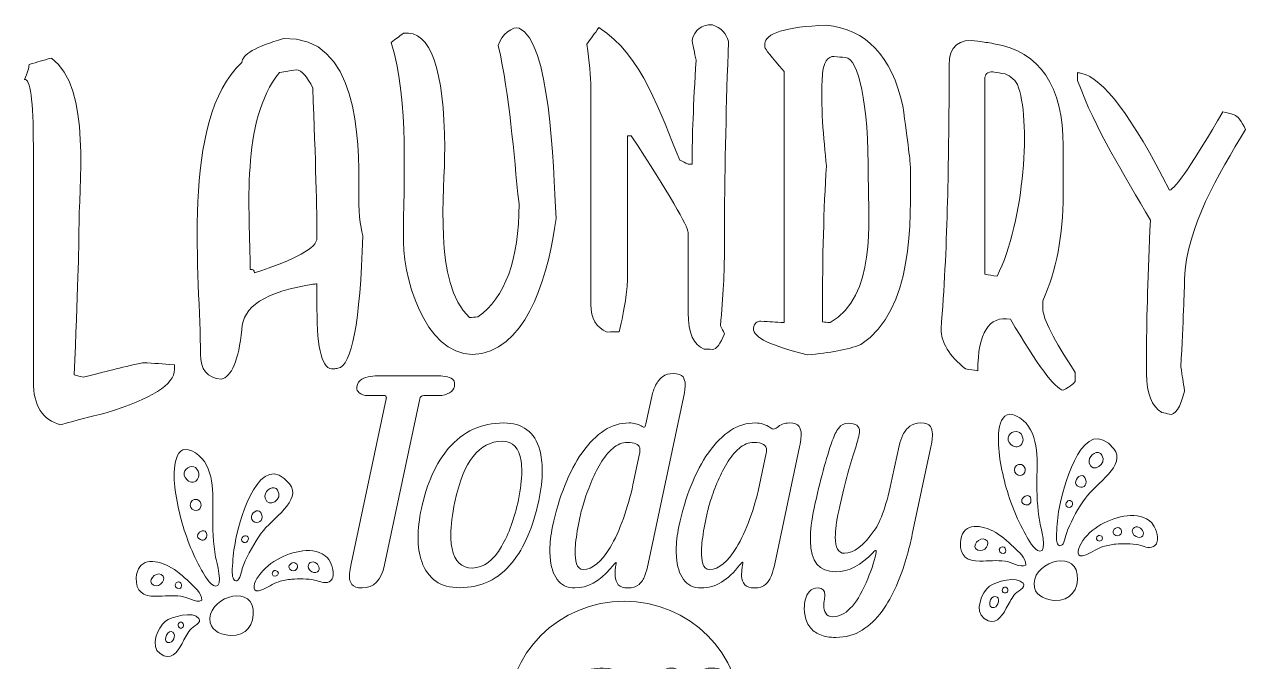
# Model space of a CAD drawing. Header units: inches. Extents: x 0.6 to 5.4, y -5.87 to -0.12.
# Drawn here: x 0.605 to 5.395, y -2.623 to -0.124 of the extents above; entities that cross this region are included whole.
import ezdxf

# ---------------------------------------------------------------- set-up
doc = ezdxf.new("R2010")
doc.units = ezdxf.units.IN
doc.header["$MEASUREMENT"] = 0
doc.layers.add('Layer 1', color=7, linetype='Continuous')

# ---------------------------------------------------------------- blocks, each defined once
blk = doc.blocks.new('block 8')
at = {"layer": 'Layer 1', "lineweight": 0}
for points, knots in [([(1.2953, -1.417), (1.2967, -1.1219), (1.2129, -0.4995), (1.4582, -0.2729), (1.4582, -0.2433), (1.5121, -0.2104), (1.6215, -0.1793), (1.9117, -0.1664), (1.9195, -0.5739), (1.9164, -0.7742), (1.9152, -0.8536), (1.9215, -0.9145), (1.9328, -0.953), (1.9215, -1.2926), (1.8887, -1.4652), (1.8344, -1.4727), (1.8278, -1.4736), (1.8245, -1.474), (1.818, -1.4749), (1.7739, -1.4811), (1.7524, -1.4026), (1.7524, -1.2391), (1.7524, -1.1998), (1.7524, -1.1802), (1.7524, -1.141), (1.7459, -1.142), (1.7426, -1.1424), (1.736, -1.1434), (1.5508, -1.171), (1.4582, -1.2334), (1.4582, -1.3202), (1.4449, -1.4422), (1.4174, -1.5075), (1.3767, -1.5154), (1.3227, -1.5104), (1.295, -1.478), (1.2953, -1.417)], [0, 0, 0, 0, 1, 1, 1, 2, 2, 2, 3, 3, 3, 4, 4, 4, 5, 5, 5, 6, 6, 6, 7, 7, 7, 8, 8, 8, 9, 9, 9, 10, 10, 10, 11, 11, 11, 12, 12, 12, 12]), ([(1.4908, -1.0855), (1.502, -1.0835), (1.5071, -1.0877), (1.5071, -1.0989), (1.6704, -1.0446), (1.7524, -1.001), (1.7524, -0.9612), (1.7524, -0.8549), (1.7473, -0.6595), (1.736, -0.374), (1.7146, -0.3272), (1.6931, -0.3039), (1.6706, -0.3023), (1.6444, -0.3064), (1.6313, -0.3085), (1.6051, -0.3128), (1.4516, -0.5032), (1.4894, -0.8523), (1.4908, -1.0855)], [0, 0, 0, 0, 1, 1, 1, 2, 2, 2, 3, 3, 3, 4, 4, 4, 5, 5, 5, 6, 6, 6, 6])]:
    blk.add_open_spline(points, degree=3, knots=knots, dxfattribs=at)
blk = doc.blocks.new('block 9')
at = {"layer": 'Layer 1', "lineweight": 0}
for points, knots in [([(3.4643, -1.3158), (3.4674, -1.2966), (3.4777, -1.2869), (3.4942, -1.2879), (3.5305, -1.29), (3.5486, -1.2911), (3.5849, -1.2936), (3.5849, -0.9652), (3.5849, -0.6369), (3.5849, -0.3086), (3.5344, -0.251), (3.5096, -0.219), (3.5096, -0.2139), (3.5096, -0.2082), (3.5096, -0.2053), (3.5096, -0.1996), (3.5096, -0.1597), (3.5901, -0.1327), (3.7507, -0.1274), (3.9061, -0.141), (4.0066, -0.2486), (4.0508, -0.4431), (4.0703, -0.5875), (4.0804, -0.6677), (4.0805, -0.6849), (4.0823, -0.9031), (4.0932, -1.2417), (3.8854, -1.3797), (3.835, -1.4), (3.7651, -1.4126), (3.6755, -1.4198), (3.5345, -1.3852), (3.4643, -1.3526), (3.4643, -1.3158)], [0, 0, 0, 0, 1, 1, 1, 2, 2, 2, 3, 3, 3, 4, 4, 4, 5, 5, 5, 6, 6, 6, 7, 7, 7, 8, 8, 8, 9, 9, 9, 10, 10, 10, 11, 11, 11, 11]), ([(3.7507, -0.6802), (3.7404, -0.8479), (3.7352, -1.0364), (3.7352, -1.2459), (3.7352, -1.2639), (3.7352, -1.2729), (3.7352, -1.2909), (3.7472, -1.2919), (3.7531, -1.2924), (3.7651, -1.2935), (3.9472, -1.1891), (3.9146, -0.9039), (3.9152, -0.7258), (3.9163, -0.4265), (3.8762, -0.2587), (3.8258, -0.2539), (3.8077, -0.2521), (3.7986, -0.2513), (3.7805, -0.2496), (3.7568, -0.2475), (3.7386, -0.2739), (3.7352, -0.3202), (3.7265, -0.4412), (3.7404, -0.571), (3.7507, -0.6802)], [0, 0, 0, 0, 1, 1, 1, 2, 2, 2, 3, 3, 3, 4, 4, 4, 5, 5, 5, 6, 6, 6, 7, 7, 7, 8, 8, 8, 8])]:
    blk.add_open_spline(points, degree=3, knots=knots, dxfattribs=at)
blk = doc.blocks.new('block 10')
at = {"layer": 'Layer 1', "lineweight": 0}
for points, knots in [([(4.2005, -1.3181), (4.226, -1.0057), (4.23, -0.6928), (4.2322, -0.3796), (4.2322, -0.3412), (4.2322, -0.322), (4.2322, -0.2835), (4.2322, -0.2089), (4.2701, -0.1774), (4.3448, -0.1893), (4.3701, -0.1933), (4.3828, -0.1953), (4.4081, -0.1995), (4.5889, -0.2296), (4.6793, -0.3666), (4.6793, -0.6006), (4.6793, -0.6774), (4.6793, -0.7159), (4.6793, -0.7927), (4.6793, -0.9511), (4.6529, -1.0897), (4.5999, -1.2084), (4.5999, -1.2211), (4.5999, -1.2274), (4.5999, -1.2401), (4.5999, -1.2779), (4.6427, -1.3603), (4.7271, -1.489), (4.7271, -1.5017), (4.7271, -1.508), (4.7271, -1.5207), (4.7271, -1.5288), (4.7108, -1.5418), (4.6793, -1.559), (4.6467, -1.5525), (4.5776, -1.459), (4.4725, -1.2803), (4.3878, -1.2655), (4.3448, -1.3336), (4.3448, -1.4828), (4.3256, -1.4798), (4.3159, -1.4783), (4.2967, -1.4753), (4.2322, -1.4236), (4.2005, -1.3713), (4.2005, -1.3181)], [0, 0, 0, 0, 1, 1, 1, 2, 2, 2, 3, 3, 3, 4, 4, 4, 5, 5, 5, 6, 6, 6, 7, 7, 7, 8, 8, 8, 9, 9, 9, 10, 10, 10, 11, 11, 11, 12, 12, 12, 13, 13, 13, 14, 14, 14, 15, 15, 15, 15]), ([(4.3724, -1.1041), (4.3916, -1.1072), (4.4012, -1.1088), (4.4204, -1.112), (4.529, -0.8921), (4.5541, -0.4911), (4.5, -0.3594), (4.4914, -0.3384), (4.4572, -0.3192), (4.452, -0.3183), (4.4329, -0.315), (4.4233, -0.3134), (4.4041, -0.3102), (4.3826, -0.3097), (4.3724, -0.3193), (4.3724, -0.3377), (4.3724, -0.5932), (4.3724, -0.8486), (4.3724, -1.1041)], [0, 0, 0, 0, 1, 1, 1, 2, 2, 2, 3, 3, 3, 4, 4, 4, 5, 5, 5, 6, 6, 6, 6])]:
    blk.add_open_spline(points, degree=3, knots=knots, dxfattribs=at)
blk = doc.blocks.new('block 11')
at = {"layer": 'Layer 1', "lineweight": 0}
for points, knots in [([(2.9576, -2.386), (3.2126, -2.386), (3.4194, -2.5927), (3.4194, -2.8478), (3.4194, -2.8478), (3.4194, -2.8478), (3.4194, -2.8478), (3.4194, -3.1028), (3.2126, -3.3095), (2.9576, -3.3095), (2.9576, -3.3095), (2.9576, -3.3095), (2.9576, -3.3095), (2.7025, -3.3095), (2.4958, -3.1028), (2.4958, -2.8478), (2.4958, -2.8478), (2.4958, -2.8478), (2.4958, -2.8478), (2.4958, -2.5927), (2.7025, -2.386), (2.9576, -2.386), (2.9576, -2.386), (2.9576, -2.386), (2.9576, -2.386)], [0, 0, 0, 0, 1, 1, 1, 2, 2, 2, 3, 3, 3, 4, 4, 4, 5, 5, 5, 6, 6, 6, 7, 7, 7, 8, 8, 8, 8]), ([(2.8757, -2.6486), (2.8097, -2.6486), (2.7549, -2.6739), (2.7112, -2.7245), (2.6733, -2.7685), (2.6462, -2.8287), (2.63, -2.9051), (2.6231, -2.9367), (2.6197, -2.9656), (2.6197, -2.9917), (2.6197, -3.0186), (2.6234, -3.0425), (2.6308, -3.0634), (2.6489, -3.1156), (2.6867, -3.1417), (2.7442, -3.1417), (2.8085, -3.1417), (2.861, -3.1166), (2.9017, -3.0663), (2.9379, -3.0215), (2.9643, -2.9601), (2.9808, -2.882), (2.988, -2.8485), (2.9916, -2.8181), (2.9916, -2.7909), (2.9916, -2.7684), (2.9891, -2.7481), (2.9841, -2.7303), (2.969, -2.6759), (2.9329, -2.6486), (2.8757, -2.6486)], [0, 0, 0, 0, 1, 1, 1, 2, 2, 2, 3, 3, 3, 4, 4, 4, 5, 5, 5, 6, 6, 6, 7, 7, 7, 8, 8, 8, 9, 9, 9, 10, 10, 10, 10]), ([(3.0031, -3.1096), (3.0031, -3.1316), (3.0148, -3.1426), (3.0381, -3.1426), (3.0714, -3.1426), (3.093, -3.1196), (3.1029, -3.0737), (3.1029, -3.0737), (3.126, -2.9636), (3.126, -2.9636), (3.1425, -2.8864), (3.1655, -2.8238), (3.1952, -2.7758), (3.2249, -2.7279), (3.252, -2.7039), (3.2765, -2.7039), (3.2839, -2.7039), (3.2898, -2.7064), (3.2942, -2.7113), (3.2997, -2.7176), (3.3057, -2.7208), (3.3123, -2.7208), (3.3211, -2.7208), (3.3294, -2.7169), (3.3373, -2.709), (3.3451, -2.7012), (3.35, -2.6923), (3.3519, -2.6825), (3.3524, -2.6803), (3.3527, -2.6782), (3.3527, -2.6763), (3.3527, -2.6683), (3.3487, -2.662), (3.3408, -2.6573), (3.3309, -2.6515), (3.3181, -2.6486), (3.3024, -2.6486), (3.2617, -2.6486), (3.2234, -2.6716), (3.1874, -2.7175), (3.1833, -2.723), (3.1804, -2.7257), (3.1787, -2.7257), (3.1782, -2.7257), (3.1779, -2.7251), (3.1779, -2.7237), (3.1779, -2.722), (3.1782, -2.7198), (3.1787, -2.7171), (3.1809, -2.7069), (3.182, -2.6978), (3.182, -2.6899), (3.182, -2.6624), (3.1691, -2.6486), (3.1433, -2.6486), (3.129, -2.6486), (3.1179, -2.6521), (3.1099, -2.6591), (3.1019, -2.6662), (3.0959, -2.6752), (3.092, -2.6862), (3.088, -2.6972), (3.0847, -2.7086), (3.0823, -2.7204), (3.0823, -2.7204), (3.0076, -3.0704), (3.0076, -3.0704), (3.0052, -3.0825), (3.0037, -3.0941), (3.0031, -3.1051), (3.0031, -3.1051), (3.0031, -3.1096), (3.0031, -3.1096)], [0, 0, 0, 0, 1, 1, 1, 2, 2, 2, 3, 3, 3, 4, 4, 4, 5, 5, 5, 6, 6, 6, 7, 7, 7, 8, 8, 8, 9, 9, 9, 10, 10, 10, 11, 11, 11, 12, 12, 12, 13, 13, 13, 14, 14, 14, 15, 15, 15, 16, 16, 16, 17, 17, 17, 18, 18, 18, 19, 19, 19, 20, 20, 20, 21, 21, 21, 22, 22, 22, 23, 23, 23, 24, 24, 24, 24])]:
    blk.add_open_spline(points, degree=3, knots=knots, dxfattribs=at)
blk = doc.blocks.new('block 12')
at = {"layer": 'Layer 1', "lineweight": 0}
for points, knots in [([(2.6266, -1.7942), (2.6331, -1.8176), (2.6363, -1.8441), (2.6363, -1.8736), (2.6363, -1.9093), (2.6316, -1.9491), (2.6223, -1.993), (2.6007, -2.0953), (2.5661, -2.1758), (2.5185, -2.2346), (2.4652, -2.3005), (2.3964, -2.3335), (2.3121, -2.3335), (2.2368, -2.3335), (2.1873, -2.2992), (2.1635, -2.2308), (2.1538, -2.2034), (2.1489, -2.1721), (2.1489, -2.1368), (2.1489, -2.1025), (2.1534, -2.0647), (2.1624, -2.0233), (2.1837, -1.9231), (2.2192, -1.8442), (2.2689, -1.7866), (2.3261, -1.7203), (2.398, -1.6872), (2.4845, -1.6872), (2.5594, -1.6872), (2.6068, -1.7228), (2.6266, -1.7942)], [0, 0, 0, 0, 1, 1, 1, 2, 2, 2, 3, 3, 3, 4, 4, 4, 5, 5, 5, 6, 6, 6, 7, 7, 7, 8, 8, 8, 9, 9, 9, 10, 10, 10, 10]), ([(2.5558, -1.8785), (2.5558, -1.8637), (2.5549, -1.8498), (2.5531, -1.8369), (2.5455, -1.785), (2.5209, -1.759), (2.4791, -1.759), (2.389, -1.759), (2.327, -1.8383), (2.2932, -1.9968), (2.2827, -2.0465), (2.2775, -2.0894), (2.2775, -2.1254), (2.2775, -2.1456), (2.2791, -2.1638), (2.2824, -2.18), (2.2928, -2.2308), (2.3197, -2.2562), (2.3629, -2.2562), (2.4058, -2.2562), (2.4438, -2.2279), (2.4769, -2.1713), (2.5054, -2.1227), (2.5273, -2.0616), (2.5428, -1.9882), (2.5515, -1.9467), (2.5558, -1.9102), (2.5558, -1.8785)], [0, 0, 0, 0, 1, 1, 1, 2, 2, 2, 3, 3, 3, 4, 4, 4, 5, 5, 5, 6, 6, 6, 7, 7, 7, 8, 8, 8, 9, 9, 9, 9])]:
    blk.add_open_spline(points, degree=3, knots=knots, dxfattribs=at)
blk = doc.blocks.new('block 13')
at = {"layer": 'Layer 1', "lineweight": 0}
for points, knots in [([(2.6768, -2.0935), (2.7021, -1.9746), (2.7406, -1.8781), (2.7925, -1.8039), (2.8472, -1.7261), (2.9087, -1.6872), (2.9768, -1.6872), (2.9948, -1.6872), (3.0108, -1.6911), (3.0248, -1.6991), (3.0295, -1.7019), (3.0333, -1.7034), (3.0362, -1.7034), (3.0387, -1.7034), (3.0409, -1.6992), (3.0427, -1.691), (3.0427, -1.691), (3.0659, -1.5829), (3.0659, -1.5829), (3.0692, -1.5677), (3.0742, -1.5533), (3.081, -1.5394), (3.0879, -1.5255), (3.0969, -1.5143), (3.1081, -1.5059), (3.1192, -1.4974), (3.1333, -1.4932), (3.1502, -1.4932), (3.1693, -1.4932), (3.1821, -1.4977), (3.1886, -1.5067), (3.194, -1.5146), (3.1967, -1.5245), (3.1967, -1.5364), (3.1967, -1.5382), (3.1964, -1.5433), (3.1959, -1.5515), (3.1953, -1.5598), (3.1934, -1.5717), (3.1902, -1.5872), (3.1902, -1.5872), (3.0513, -2.24), (3.0513, -2.24), (3.0481, -2.2558), (3.0439, -2.271), (3.0389, -2.2854), (3.0338, -2.2998), (3.0261, -2.3116), (3.0157, -2.3208), (3.0052, -2.3299), (2.9904, -2.3345), (2.9713, -2.3345), (2.9544, -2.3345), (2.9422, -2.3302), (2.9346, -2.3216), (2.927, -2.3129), (2.9227, -2.3018), (2.9216, -2.2881), (2.9216, -2.2881), (2.9216, -2.2805), (2.9216, -2.2805), (2.9216, -2.269), (2.9229, -2.2569), (2.9254, -2.2443), (2.9258, -2.2421), (2.926, -2.2403), (2.926, -2.2389), (2.926, -2.2364), (2.9254, -2.2351), (2.9243, -2.2351), (2.9229, -2.2351), (2.9157, -2.243), (2.9027, -2.2589), (2.8595, -2.3093), (2.8134, -2.3345), (2.7644, -2.3345), (2.7338, -2.3345), (2.7105, -2.3235), (2.6947, -2.3013), (2.6788, -2.2791), (2.6696, -2.2497), (2.6671, -2.213), (2.6664, -2.2043), (2.666, -2.1955), (2.666, -2.1865), (2.666, -2.1577), (2.6696, -2.1267), (2.6768, -2.0935)], [0, 0, 0, 0, 1, 1, 1, 2, 2, 2, 3, 3, 3, 4, 4, 4, 5, 5, 5, 6, 6, 6, 7, 7, 7, 8, 8, 8, 9, 9, 9, 10, 10, 10, 11, 11, 11, 12, 12, 12, 13, 13, 13, 14, 14, 14, 15, 15, 15, 16, 16, 16, 17, 17, 17, 18, 18, 18, 19, 19, 19, 20, 20, 20, 21, 21, 21, 22, 22, 22, 23, 23, 23, 24, 24, 24, 25, 25, 25, 26, 26, 26, 27, 27, 27, 28, 28, 28, 29, 29, 29, 29]), ([(2.7655, -2.193), (2.7655, -2.2088), (2.7673, -2.2242), (2.7709, -2.2392), (2.7745, -2.2541), (2.7835, -2.2616), (2.7979, -2.2616), (2.8325, -2.2616), (2.8672, -2.2329), (2.9022, -2.1757), (2.9213, -2.1447), (2.9387, -2.1066), (2.9546, -2.0614), (2.9704, -2.0162), (2.9829, -1.9725), (2.9919, -1.9303), (2.9919, -1.9303), (3.0178, -1.8082), (3.0178, -1.8082), (3.0189, -1.8035), (3.0194, -1.799), (3.0194, -1.7947), (3.0194, -1.7911), (3.0191, -1.7877), (3.0184, -1.7844), (3.0144, -1.7704), (2.9984, -1.7634), (2.9703, -1.7634), (2.9497, -1.7634), (2.9306, -1.7712), (2.9127, -1.7869), (2.8949, -1.8025), (2.8788, -1.8225), (2.8644, -1.8466), (2.8499, -1.8707), (2.8372, -1.8964), (2.8263, -1.9236), (2.8153, -1.9508), (2.8061, -1.9765), (2.7987, -2.0009), (2.7913, -2.0252), (2.7862, -2.0445), (2.7833, -2.059), (2.7757, -2.0946), (2.7703, -2.1279), (2.7671, -2.1589), (2.766, -2.1712), (2.7655, -2.1825), (2.7655, -2.193)], [0, 0, 0, 0, 1, 1, 1, 2, 2, 2, 3, 3, 3, 4, 4, 4, 5, 5, 5, 6, 6, 6, 7, 7, 7, 8, 8, 8, 9, 9, 9, 10, 10, 10, 11, 11, 11, 12, 12, 12, 13, 13, 13, 14, 14, 14, 15, 15, 15, 16, 16, 16, 16])]:
    blk.add_open_spline(points, degree=3, knots=knots, dxfattribs=at)
blk = doc.blocks.new('block 14')
at = {"layer": 'Layer 1', "lineweight": 0}
for points, knots in [([(3.6436, -1.7007), (3.649, -1.7086), (3.6517, -1.7185), (3.6517, -1.7304), (3.6517, -1.7322), (3.6515, -1.7372), (3.6511, -1.7455), (3.6508, -1.7538), (3.649, -1.7657), (3.6457, -1.7812), (3.6457, -1.7812), (3.5479, -2.24), (3.5479, -2.24), (3.5447, -2.2558), (3.5404, -2.271), (3.5352, -2.2854), (3.53, -2.2998), (3.5223, -2.3116), (3.512, -2.3208), (3.5017, -2.3299), (3.487, -2.3345), (3.4679, -2.3345), (3.451, -2.3345), (3.4388, -2.3302), (3.4312, -2.3216), (3.4236, -2.3129), (3.4193, -2.3018), (3.4182, -2.2881), (3.4182, -2.2881), (3.4182, -2.2805), (3.4182, -2.2805), (3.4182, -2.269), (3.4195, -2.2569), (3.422, -2.2443), (3.4227, -2.2411), (3.4231, -2.2385), (3.4231, -2.2367), (3.4231, -2.2346), (3.4226, -2.2335), (3.4215, -2.2335), (3.4197, -2.2335), (3.4163, -2.2369), (3.4112, -2.2438), (3.3655, -2.3043), (3.315, -2.3345), (3.2599, -2.3345), (3.2293, -2.3345), (3.206, -2.3235), (3.1902, -2.3013), (3.1743, -2.2791), (3.1652, -2.2497), (3.1626, -2.213), (3.1619, -2.2043), (3.1616, -2.1955), (3.1616, -2.1865), (3.1616, -2.1577), (3.1652, -2.1267), (3.1724, -2.0935), (3.1976, -1.9746), (3.2361, -1.8781), (3.288, -1.8039), (3.3428, -1.7261), (3.4042, -1.6872), (3.4723, -1.6872), (3.4928, -1.6872), (3.5124, -1.6935), (3.5312, -1.7061), (3.5359, -1.7093), (3.5402, -1.711), (3.5441, -1.711), (3.5488, -1.711), (3.5533, -1.709), (3.5577, -1.705), (3.5695, -1.6931), (3.5856, -1.6872), (3.6057, -1.6872), (3.6248, -1.6872), (3.6374, -1.6917), (3.6436, -1.7007)], [0, 0, 0, 0, 1, 1, 1, 2, 2, 2, 3, 3, 3, 4, 4, 4, 5, 5, 5, 6, 6, 6, 7, 7, 7, 8, 8, 8, 9, 9, 9, 10, 10, 10, 11, 11, 11, 12, 12, 12, 13, 13, 13, 14, 14, 14, 15, 15, 15, 16, 16, 16, 17, 17, 17, 18, 18, 18, 19, 19, 19, 20, 20, 20, 21, 21, 21, 22, 22, 22, 23, 23, 23, 24, 24, 24, 25, 25, 25, 26, 26, 26, 26]), ([(3.516, -1.7947), (3.516, -1.7738), (3.4993, -1.7634), (3.4658, -1.7634), (3.4453, -1.7634), (3.4261, -1.7712), (3.4082, -1.7869), (3.3904, -1.8025), (3.3743, -1.8225), (3.3599, -1.8466), (3.3455, -1.8707), (3.3327, -1.8964), (3.3215, -1.9236), (3.3103, -1.9508), (3.3012, -1.9765), (3.294, -2.0009), (3.2867, -2.0252), (3.2817, -2.0445), (3.2788, -2.059), (3.2713, -2.0946), (3.2659, -2.1279), (3.2626, -2.1589), (3.2615, -2.1712), (3.261, -2.1825), (3.261, -2.193), (3.261, -2.2088), (3.2628, -2.2242), (3.2664, -2.2392), (3.27, -2.2541), (3.279, -2.2616), (3.2934, -2.2616), (3.328, -2.2616), (3.3628, -2.2329), (3.3977, -2.1757), (3.4172, -2.1436), (3.4348, -2.1056), (3.4507, -2.0616), (3.4665, -2.0177), (3.4773, -1.9822), (3.4831, -1.9552), (3.4831, -1.9552), (3.515, -1.8055), (3.515, -1.8055), (3.5157, -1.8016), (3.516, -1.798), (3.516, -1.7947)], [0, 0, 0, 0, 1, 1, 1, 2, 2, 2, 3, 3, 3, 4, 4, 4, 5, 5, 5, 6, 6, 6, 7, 7, 7, 8, 8, 8, 9, 9, 9, 10, 10, 10, 11, 11, 11, 12, 12, 12, 13, 13, 13, 14, 14, 14, 15, 15, 15, 15])]:
    blk.add_open_spline(points, degree=3, knots=knots, dxfattribs=at)
blk = doc.blocks.new('block 16')
at = {"layer": 'Layer 1', "lineweight": 0}
for points, knots in [([(1.6974, -2.1889), (1.7313, -2.1848), (1.7699, -2.1903), (1.7939, -2.2168), (1.8071, -2.2312), (1.8225, -2.2695), (1.8145, -2.2934), (1.8121, -2.3005), (1.8077, -2.3064), (1.8005, -2.3099), (1.7812, -2.3195), (1.7612, -2.3071), (1.743, -2.3035), (1.7156, -2.2981), (1.6813, -2.2981), (1.6535, -2.3003), (1.6371, -2.3016), (1.6183, -2.3054), (1.6026, -2.3102), (1.5782, -2.3178), (1.5595, -2.3329), (1.5364, -2.3422), (1.4954, -2.3588), (1.5022, -2.3219), (1.5166, -2.2978), (1.553, -2.2368), (1.6284, -2.1974), (1.6974, -2.1889)], [0, 0, 0, 0, 1, 1, 1, 2, 2, 2, 3, 3, 3, 4, 4, 4, 5, 5, 5, 6, 6, 6, 7, 7, 7, 8, 8, 8, 9, 9, 9, 9]), ([(1.6459, -2.2607), (1.6649, -2.2824), (1.6907, -2.2472), (1.6663, -2.2361), (1.666, -2.236), (1.6657, -2.2358), (1.6654, -2.2357), (1.6522, -2.2308), (1.6355, -2.2489), (1.6459, -2.2607)], [0, 0, 0, 0, 1, 1, 1, 2, 2, 2, 3, 3, 3, 3]), ([(1.7232, -2.2631), (1.724, -2.2641), (1.7249, -2.2651), (1.7259, -2.266), (1.7336, -2.273), (1.7462, -2.2772), (1.7545, -2.2715), (1.7694, -2.2615), (1.7578, -2.2404), (1.745, -2.2346), (1.7257, -2.2259), (1.7091, -2.2458), (1.7232, -2.2631)], [0, 0, 0, 0, 1, 1, 1, 2, 2, 2, 3, 3, 3, 4, 4, 4, 4]), ([(1.5897, -2.2888), (1.6047, -2.2873), (1.6051, -2.2664), (1.5895, -2.2658), (1.5879, -2.2657), (1.5864, -2.266), (1.5851, -2.2664), (1.5737, -2.2702), (1.5744, -2.2904), (1.5897, -2.2888)], [0, 0, 0, 0, 1, 1, 1, 2, 2, 2, 3, 3, 3, 3])]:
    blk.add_open_spline(points, degree=3, knots=knots, dxfattribs=at)
blk = doc.blocks.new('block 17')
at = {"layer": 'Layer 1', "lineweight": 0}
for points, knots in [([(1.645, -1.9261), (1.6974, -1.99), (1.5744, -2.0628), (1.5339, -2.1199), (1.5062, -2.159), (1.4827, -2.201), (1.4639, -2.2451), (1.4584, -2.2581), (1.4529, -2.2944), (1.4425, -2.3033), (1.4296, -2.3145), (1.4226, -2.2977), (1.4208, -2.2848), (1.4187, -2.2696), (1.4215, -2.2508), (1.4222, -2.2351), (1.4236, -2.2017), (1.4291, -2.1682), (1.4359, -2.1354), (1.4518, -2.0581), (1.5304, -1.7864), (1.645, -1.9261)], [0, 0, 0, 0, 1, 1, 1, 2, 2, 2, 3, 3, 3, 4, 4, 4, 5, 5, 5, 6, 6, 6, 7, 7, 7, 7]), ([(1.5983, -1.9511), (1.5966, -1.9485), (1.5947, -1.9464), (1.5926, -1.9448), (1.5732, -1.9301), (1.5425, -1.9595), (1.5488, -1.9824), (1.5606, -2.0251), (1.6223, -1.9872), (1.5983, -1.9511)], [0, 0, 0, 0, 1, 1, 1, 2, 2, 2, 3, 3, 3, 3]), ([(1.5361, -2.0487), (1.5328, -2.0373), (1.527, -2.0324), (1.5208, -2.0317), (1.5041, -2.0298), (1.4844, -2.0589), (1.502, -2.0722), (1.5209, -2.0863), (1.5424, -2.0702), (1.5361, -2.0487)], [0, 0, 0, 0, 1, 1, 1, 2, 2, 2, 3, 3, 3, 3]), ([(1.4741, -2.1296), (1.4686, -2.1287), (1.4621, -2.1312), (1.4587, -2.138), (1.4495, -2.1562), (1.4783, -2.1641), (1.4832, -2.1454), (1.4856, -2.1364), (1.4805, -2.1307), (1.4741, -2.1296)], [0, 0, 0, 0, 1, 1, 1, 2, 2, 2, 3, 3, 3, 3])]:
    blk.add_open_spline(points, degree=3, knots=knots, dxfattribs=at)
blk = doc.blocks.new('block 18')
at = {"layer": 'Layer 1', "lineweight": 0}
for points, knots in [([(1.2764, -1.8048), (1.3524, -1.8537), (1.3454, -1.9693), (1.3437, -2.0443), (1.3424, -2.101), (1.3451, -2.1576), (1.3549, -2.2134), (1.3574, -2.2275), (1.387, -2.3337), (1.3548, -2.328), (1.3322, -2.324), (1.3102, -2.282), (1.3001, -2.2642), (1.2813, -2.2316), (1.2654, -2.1973), (1.2516, -2.1623), (1.2234, -2.0905), (1.2039, -2.0147), (1.1951, -1.9381), (1.1875, -1.8725), (1.191, -1.7499), (1.2764, -1.8048)], [0, 0, 0, 0, 1, 1, 1, 2, 2, 2, 3, 3, 3, 4, 4, 4, 5, 5, 5, 6, 6, 6, 7, 7, 7, 7]), ([(1.2431, -1.9107), (1.2589, -1.9248), (1.2762, -1.9198), (1.2845, -1.9072), (1.2898, -1.899), (1.2914, -1.8877), (1.2865, -1.8762), (1.2811, -1.8635), (1.2717, -1.8583), (1.2622, -1.8581), (1.2394, -1.8577), (1.2158, -1.8863), (1.2431, -1.9107)], [0, 0, 0, 0, 1, 1, 1, 2, 2, 2, 3, 3, 3, 4, 4, 4, 4]), ([(1.283, -1.9878), (1.2823, -1.9876), (1.2816, -1.9874), (1.2809, -1.9873), (1.2675, -1.9846), (1.2555, -1.9952), (1.2553, -2.0092), (1.2552, -2.0227), (1.2669, -2.031), (1.2798, -2.0304), (1.3028, -2.0295), (1.3033, -1.9939), (1.283, -1.9878)], [0, 0, 0, 0, 1, 1, 1, 2, 2, 2, 3, 3, 3, 4, 4, 4, 4]), ([(1.2952, -2.145), (1.3096, -2.1516), (1.3225, -2.14), (1.3204, -2.1248), (1.3186, -2.1116), (1.3106, -2.1084), (1.3025, -2.1105), (1.2879, -2.1142), (1.2732, -2.1351), (1.2952, -2.145)], [0, 0, 0, 0, 1, 1, 1, 2, 2, 2, 3, 3, 3, 3])]:
    blk.add_open_spline(points, degree=3, knots=knots, dxfattribs=at)
blk = doc.blocks.new('block 19')
at = {"layer": 'Layer 1', "lineweight": 0}
for points, knots in [([(1.12, -2.3669), (1.0706, -2.3682), (1.0416, -2.3482), (1.0438, -2.2954), (1.047, -2.2181), (1.1157, -2.2207), (1.1702, -2.2485), (1.2027, -2.2651), (1.2268, -2.2875), (1.2525, -2.3124), (1.2734, -2.3325), (1.2992, -2.3507), (1.3008, -2.383), (1.2765, -2.3944), (1.2438, -2.37), (1.2188, -2.367), (1.186, -2.3631), (1.1528, -2.3661), (1.12, -2.3669)], [0, 0, 0, 0, 1, 1, 1, 2, 2, 2, 3, 3, 3, 4, 4, 4, 5, 5, 5, 6, 6, 6, 6]), ([(1.1412, -2.2816), (1.1196, -2.2708), (1.0821, -2.3084), (1.1114, -2.3233), (1.1373, -2.3365), (1.1681, -2.2949), (1.1412, -2.2816)], [0, 0, 0, 0, 1, 1, 1, 2, 2, 2, 2]), ([(1.2045, -2.3357), (1.2259, -2.3441), (1.2266, -2.3105), (1.2089, -2.3106), (1.2085, -2.3106), (1.2081, -2.3107), (1.2077, -2.3107), (1.1937, -2.3119), (1.1921, -2.3309), (1.2045, -2.3357)], [0, 0, 0, 0, 1, 1, 1, 2, 2, 2, 3, 3, 3, 3])]:
    blk.add_open_spline(points, degree=3, knots=knots, dxfattribs=at)
blk = doc.blocks.new('block 20')
at = {"layer": 'Layer 1', "lineweight": 0}
for points, knots in [([(1.158, -2.4651), (1.1804, -2.4473), (1.2675, -2.4239), (1.2895, -2.4539), (1.3028, -2.4721), (1.265, -2.4853), (1.2547, -2.499), (1.2422, -2.5156), (1.2333, -2.5337), (1.2236, -2.552), (1.2045, -2.588), (1.1789, -2.6222), (1.1369, -2.5922), (1.0967, -2.5636), (1.1265, -2.4903), (1.158, -2.4651)], [0, 0, 0, 0, 1, 1, 1, 2, 2, 2, 3, 3, 3, 4, 4, 4, 5, 5, 5, 5]), ([(1.2164, -2.4917), (1.2309, -2.4952), (1.234, -2.4726), (1.2213, -2.4692), (1.2073, -2.4655), (1.2017, -2.4882), (1.2164, -2.4917)], [0, 0, 0, 0, 1, 1, 1, 2, 2, 2, 2]), ([(1.1759, -2.5486), (1.1935, -2.5453), (1.2019, -2.5084), (1.1806, -2.5052), (1.161, -2.5022), (1.1444, -2.5545), (1.1759, -2.5486)], [0, 0, 0, 0, 1, 1, 1, 2, 2, 2, 2])]:
    blk.add_open_spline(points, degree=3, knots=knots, dxfattribs=at)
blk = doc.blocks.new('block 21')
at = {"layer": 'Layer 1', "lineweight": 0}
for points, knots in [([(4.9303, -2.0512), (4.9641, -2.047), (5.0028, -2.0526), (5.0268, -2.0791), (5.0399, -2.0935), (5.0554, -2.1318), (5.0473, -2.1557), (5.045, -2.1628), (5.0405, -2.1686), (5.0333, -2.1722), (5.014, -2.1818), (4.994, -2.1694), (4.9758, -2.1658), (4.9484, -2.1604), (4.9141, -2.1604), (4.8863, -2.1626), (4.8699, -2.1639), (4.8512, -2.1676), (4.8355, -2.1725), (4.811, -2.18), (4.7924, -2.1952), (4.7692, -2.2045), (4.7282, -2.2211), (4.7351, -2.1841), (4.7495, -2.16), (4.7858, -2.0991), (4.8612, -2.0597), (4.9303, -2.0512)], [0, 0, 0, 0, 1, 1, 1, 2, 2, 2, 3, 3, 3, 4, 4, 4, 5, 5, 5, 6, 6, 6, 7, 7, 7, 8, 8, 8, 9, 9, 9, 9]), ([(4.8787, -2.123), (4.8977, -2.1447), (4.9235, -2.1095), (4.8992, -2.0984), (4.8989, -2.0982), (4.8986, -2.0981), (4.8983, -2.098), (4.885, -2.0931), (4.8684, -2.1112), (4.8787, -2.123)], [0, 0, 0, 0, 1, 1, 1, 2, 2, 2, 3, 3, 3, 3]), ([(4.956, -2.1254), (4.9568, -2.1264), (4.9578, -2.1274), (4.9588, -2.1283), (4.9664, -2.1353), (4.979, -2.1395), (4.9874, -2.1338), (5.0022, -2.1237), (4.9907, -2.1027), (4.9778, -2.0969), (4.9586, -2.0882), (4.942, -2.1081), (4.956, -2.1254)], [0, 0, 0, 0, 1, 1, 1, 2, 2, 2, 3, 3, 3, 4, 4, 4, 4]), ([(4.8226, -2.1511), (4.8376, -2.1496), (4.838, -2.1286), (4.8223, -2.1281), (4.8207, -2.128), (4.8192, -2.1283), (4.8179, -2.1287), (4.8066, -2.1325), (4.8073, -2.1526), (4.8226, -2.1511)], [0, 0, 0, 0, 1, 1, 1, 2, 2, 2, 3, 3, 3, 3])]:
    blk.add_open_spline(points, degree=3, knots=knots, dxfattribs=at)
blk = doc.blocks.new('block 22')
at = {"layer": 'Layer 1', "lineweight": 0}
for points, knots in [([(4.8778, -1.7884), (4.9302, -1.8523), (4.8073, -1.9251), (4.7668, -1.9822), (4.739, -2.0213), (4.7155, -2.0633), (4.6968, -2.1074), (4.6913, -2.1204), (4.6857, -2.1566), (4.6754, -2.1656), (4.6624, -2.1767), (4.6554, -2.16), (4.6536, -2.147), (4.6516, -2.1318), (4.6543, -2.1131), (4.655, -2.0974), (4.6565, -2.0639), (4.6619, -2.0305), (4.6687, -1.9977), (4.6847, -1.9204), (4.7633, -1.6487), (4.8778, -1.7884)], [0, 0, 0, 0, 1, 1, 1, 2, 2, 2, 3, 3, 3, 4, 4, 4, 5, 5, 5, 6, 6, 6, 7, 7, 7, 7]), ([(4.8312, -1.8133), (4.8294, -1.8107), (4.8275, -1.8087), (4.8254, -1.8071), (4.8061, -1.7924), (4.7753, -1.8217), (4.7816, -1.8447), (4.7934, -1.8874), (4.8552, -1.8495), (4.8312, -1.8133)], [0, 0, 0, 0, 1, 1, 1, 2, 2, 2, 3, 3, 3, 3]), ([(4.769, -1.911), (4.7656, -1.8995), (4.7598, -1.8946), (4.7537, -1.894), (4.7369, -1.8921), (4.7173, -1.9212), (4.7349, -1.9344), (4.7537, -1.9486), (4.7753, -1.9325), (4.769, -1.911)], [0, 0, 0, 0, 1, 1, 1, 2, 2, 2, 3, 3, 3, 3]), ([(4.7069, -1.9919), (4.7014, -1.991), (4.695, -1.9935), (4.6915, -2.0003), (4.6823, -2.0185), (4.7111, -2.0264), (4.716, -2.0077), (4.7184, -1.9987), (4.7133, -1.993), (4.7069, -1.9919)], [0, 0, 0, 0, 1, 1, 1, 2, 2, 2, 3, 3, 3, 3])]:
    blk.add_open_spline(points, degree=3, knots=knots, dxfattribs=at)
blk = doc.blocks.new('block 23')
at = {"layer": 'Layer 1', "lineweight": 0}
for points, knots in [([(4.5329, -2.1265), (4.5142, -2.0938), (4.4982, -2.0596), (4.4845, -2.0246), (4.4563, -1.9528), (4.4367, -1.877), (4.4279, -1.8003), (4.4204, -1.7348), (4.4238, -1.6121), (4.5092, -1.6671), (4.5852, -1.716), (4.5782, -1.8315), (4.5765, -1.9066), (4.5752, -1.9632), (4.578, -2.0199), (4.5878, -2.0757), (4.5902, -2.0898), (4.6199, -2.196), (4.5877, -2.1903), (4.5651, -2.1862), (4.5431, -2.1442), (4.5329, -2.1265)], [0, 0, 0, 0, 1, 1, 1, 2, 2, 2, 3, 3, 3, 4, 4, 4, 5, 5, 5, 6, 6, 6, 7, 7, 7, 7]), ([(4.5173, -1.7695), (4.5226, -1.7613), (4.5243, -1.75), (4.5193, -1.7385), (4.5139, -1.7258), (4.5046, -1.7205), (4.4951, -1.7204), (4.4723, -1.7199), (4.4486, -1.7486), (4.4759, -1.7729), (4.4917, -1.787), (4.509, -1.7821), (4.5173, -1.7695)], [0, 0, 0, 0, 1, 1, 1, 2, 2, 2, 3, 3, 3, 4, 4, 4, 4]), ([(4.5126, -1.8927), (4.5357, -1.8918), (4.5362, -1.8561), (4.5158, -1.8501), (4.5151, -1.8499), (4.5144, -1.8497), (4.5138, -1.8496), (4.5003, -1.8469), (4.4883, -1.8574), (4.4881, -1.8715), (4.488, -1.8849), (4.4997, -1.8932), (4.5126, -1.8927)], [0, 0, 0, 0, 1, 1, 1, 2, 2, 2, 3, 3, 3, 4, 4, 4, 4]), ([(4.5532, -1.987), (4.5514, -1.9739), (4.5434, -1.9707), (4.5353, -1.9728), (4.5207, -1.9765), (4.506, -1.9973), (4.528, -2.0073), (4.5424, -2.0138), (4.5553, -2.0023), (4.5532, -1.987)], [0, 0, 0, 0, 1, 1, 1, 2, 2, 2, 3, 3, 3, 3])]:
    blk.add_open_spline(points, degree=3, knots=knots, dxfattribs=at)
blk = doc.blocks.new('block 24')
at = {"layer": 'Layer 1', "lineweight": 0}
for points, knots in [([(4.5337, -2.2452), (4.5094, -2.2566), (4.4766, -2.2323), (4.4516, -2.2293), (4.4188, -2.2254), (4.3857, -2.2283), (4.3528, -2.2292), (4.3034, -2.2305), (4.2745, -2.2104), (4.2766, -2.1576), (4.2798, -2.0804), (4.3485, -2.083), (4.4031, -2.1108), (4.4356, -2.1274), (4.4596, -2.1498), (4.4854, -2.1747), (4.5062, -2.1947), (4.5321, -2.2129), (4.5337, -2.2452)], [0, 0, 0, 0, 1, 1, 1, 2, 2, 2, 3, 3, 3, 4, 4, 4, 5, 5, 5, 6, 6, 6, 6]), ([(4.3741, -2.1438), (4.3525, -2.1331), (4.315, -2.1707), (4.3443, -2.1856), (4.3702, -2.1988), (4.401, -2.1572), (4.3741, -2.1438)], [0, 0, 0, 0, 1, 1, 1, 2, 2, 2, 2]), ([(4.4417, -2.1729), (4.4413, -2.1729), (4.441, -2.1729), (4.4406, -2.173), (4.4265, -2.1741), (4.4249, -2.1931), (4.4374, -2.198), (4.4587, -2.2064), (4.4594, -2.1728), (4.4417, -2.1729)], [0, 0, 0, 0, 1, 1, 1, 2, 2, 2, 3, 3, 3, 3])]:
    blk.add_open_spline(points, degree=3, knots=knots, dxfattribs=at)
blk = doc.blocks.new('block 25')
at = {"layer": 'Layer 1', "lineweight": 0}
for points, knots in [([(4.5223, -2.3162), (4.5357, -2.3344), (4.4979, -2.3476), (4.4876, -2.3613), (4.4751, -2.3779), (4.4662, -2.3959), (4.4564, -2.4143), (4.4373, -2.4503), (4.4118, -2.4844), (4.3697, -2.4545), (4.3295, -2.4259), (4.3594, -2.3525), (4.3909, -2.3274), (4.4133, -2.3095), (4.5003, -2.2862), (4.5223, -2.3162)], [0, 0, 0, 0, 1, 1, 1, 2, 2, 2, 3, 3, 3, 4, 4, 4, 5, 5, 5, 5]), ([(4.4542, -2.3315), (4.4402, -2.3278), (4.4345, -2.3505), (4.4493, -2.354), (4.4638, -2.3575), (4.4669, -2.3348), (4.4542, -2.3315)], [0, 0, 0, 0, 1, 1, 1, 2, 2, 2, 2]), ([(4.4135, -2.3675), (4.3938, -2.3645), (4.3772, -2.4167), (4.4088, -2.4109), (4.4263, -2.4076), (4.4347, -2.3707), (4.4135, -2.3675)], [0, 0, 0, 0, 1, 1, 1, 2, 2, 2, 2])]:
    blk.add_open_spline(points, degree=3, knots=knots, dxfattribs=at)
blk = doc.blocks.new('block 2')
at = {"layer": 'Layer 1', "lineweight": 0}
for points, knots in [([(2.092, -0.9764), (2.0931, -1.154), (2.2001, -1.4567), (2.3986, -1.4143), (2.5892, -1.3735), (2.6634, -1.0876), (2.6904, -0.8858), (2.6788, -0.6623), (2.6663, -0.1893), (2.545, -0.1383), (2.5229, -0.129), (2.4749, -0.1637), (2.4636, -0.2063), (2.5093, -0.4089), (2.5228, -0.6219), (2.545, -0.8279), (2.545, -1.0476), (2.4914, -1.195), (2.3832, -1.2713), (2.37, -1.2722), (2.3634, -1.2727), (2.3502, -1.2737), (2.2061, -1.1376), (2.2549, -0.7831), (2.2535, -0.6073), (2.251, -0.3001), (2.1999, -0.1465), (2.092, -0.158), (2.0727, -0.1727), (2.063, -0.1801), (2.0437, -0.1949), (2.1159, -0.4389), (2.0904, -0.7261), (2.092, -0.9764)], [0, 0, 0, 0, 1, 1, 1, 2, 2, 2, 3, 3, 3, 4, 4, 4, 5, 5, 5, 6, 6, 6, 7, 7, 7, 8, 8, 8, 9, 9, 9, 10, 10, 10, 11, 11, 11, 11]), ([(2.8266, -1.2222), (2.8266, -1.2784), (2.8483, -1.3137), (2.8906, -1.3305), (2.9096, -1.3303), (2.9191, -1.3302), (2.9381, -1.33), (2.9598, -1.2359), (2.9701, -1.1674), (2.9701, -1.1255), (2.9701, -0.8995), (2.9701, -0.7865), (2.9701, -0.5605), (2.9763, -0.5605), (2.9794, -0.5605), (2.9856, -0.5604), (3.1342, -0.788), (3.2085, -0.9165), (3.2085, -0.94), (3.2085, -1.0659), (3.2085, -1.1288), (3.2085, -1.2547), (3.2085, -1.3344), (3.2291, -1.3818), (3.2714, -1.3975), (3.2842, -1.3979), (3.2906, -1.3981), (3.3034, -1.3985), (3.3189, -1.3991), (3.3354, -1.3783), (3.3508, -1.337), (3.3447, -1.3245), (3.3416, -1.3182), (3.3354, -1.3057), (3.3457, -1.1907), (3.3508, -1.0918), (3.3508, -1.007), (3.3508, -0.9694), (3.3508, -0.9506), (3.3508, -0.913), (3.3514, -0.6722), (3.3588, -0.4318), (3.3663, -0.1912), (3.3591, -0.1592), (3.3374, -0.1368), (3.3034, -0.1254), (3.2611, -0.1239), (3.2343, -0.1447), (3.224, -0.1863), (3.2301, -0.2176), (3.2332, -0.2332), (3.2394, -0.2644), (3.2291, -0.4378), (3.224, -0.5685), (3.224, -0.6574), (3.224, -0.6635), (3.224, -0.6666), (3.224, -0.6727), (3.2178, -0.6725), (3.2147, -0.6724), (3.2085, -0.6723), (3.1957, -0.6659), (3.1893, -0.6627), (3.1765, -0.6563), (3.0975, -0.4757), (3.0323, -0.2465), (2.8586, -0.1365), (2.8396, -0.1622), (2.8301, -0.1751), (2.8111, -0.2008), (2.8215, -0.2721), (2.8266, -0.3292), (2.8266, -0.3732), (2.8266, -0.6562), (2.8266, -0.9392), (2.8266, -1.2222)], [0, 0, 0, 0, 1, 1, 1, 2, 2, 2, 3, 3, 3, 4, 4, 4, 5, 5, 5, 6, 6, 6, 7, 7, 7, 8, 8, 8, 9, 9, 9, 10, 10, 10, 11, 11, 11, 12, 12, 12, 13, 13, 13, 14, 14, 14, 15, 15, 15, 16, 16, 16, 17, 17, 17, 18, 18, 18, 19, 19, 19, 20, 20, 20, 21, 21, 21, 22, 22, 22, 23, 23, 23, 24, 24, 24, 25, 25, 25, 25]), ([(0.9256, -1.6476), (1.1042, -1.5908), (1.1937, -1.5373), (1.1937, -1.477), (1.1937, -1.4697), (1.1937, -1.466), (1.1937, -1.4587), (1.1434, -1.4552), (1.1183, -1.4536), (1.0681, -1.4509), (0.975, -1.4724), (0.9285, -1.4838), (0.8359, -1.508), (0.8218, -1.5043), (0.8148, -1.5025), (0.8007, -1.4988), (0.8127, -1.1779), (0.8193, -0.9888), (0.8188, -0.9331), (0.8174, -0.767), (0.8702, -0.3695), (0.7112, -0.2561), (0.6759, -0.2658), (0.6583, -0.2708), (0.623, -0.281), (0.623, -0.2943), (0.617, -0.3134), (0.605, -0.3404), (0.628, -0.3337), (0.64, -0.4212), (0.64, -0.602), (0.64, -0.9096), (0.64, -1.2171), (0.64, -1.5247), (0.64, -1.6197), (0.6761, -1.6756), (0.7474, -1.694), (0.8185, -1.6746), (0.8542, -1.6654), (0.9256, -1.6476)], [0, 0, 0, 0, 1, 1, 1, 2, 2, 2, 3, 3, 3, 4, 4, 4, 5, 5, 5, 6, 6, 6, 7, 7, 7, 8, 8, 8, 9, 9, 9, 10, 10, 10, 11, 11, 11, 12, 12, 12, 13, 13, 13, 13]), ([(5.395, -0.5365), (5.379, -0.5023), (5.364, -0.4826), (5.35, -0.4786), (5.3323, -0.4736), (5.3235, -0.4711), (5.3058, -0.4662), (5.1904, -0.6659), (5.1198, -0.769), (5.0966, -0.7744), (4.9504, -0.4852), (4.8347, -0.3333), (4.7515, -0.3159), (4.7454, -0.3147), (4.7423, -0.314), (4.7362, -0.3128), (4.7362, -0.325), (4.7362, -0.3312), (4.7362, -0.3434), (4.8053, -0.537), (4.9204, -0.714), (5.0219, -0.8919), (5.0118, -1.1009), (5.0068, -1.2714), (5.0068, -1.4042), (5.0068, -1.4406), (5.0068, -1.4588), (5.0068, -1.4951), (5.0068, -1.5718), (5.027, -1.6225), (5.0663, -1.6456), (5.0784, -1.6486), (5.0845, -1.6501), (5.0966, -1.6531), (5.1188, -1.6587), (5.1389, -1.6281), (5.1561, -1.5621), (5.15, -1.5241), (5.147, -1.5052), (5.1409, -1.4672), (5.151, -1.2859), (5.1546, -1.1692), (5.1561, -1.1227), (5.1625, -0.9209), (5.2893, -0.7097), (5.395, -0.5365)], [0, 0, 0, 0, 1, 1, 1, 2, 2, 2, 3, 3, 3, 4, 4, 4, 5, 5, 5, 6, 6, 6, 7, 7, 7, 8, 8, 8, 9, 9, 9, 10, 10, 10, 11, 11, 11, 12, 12, 12, 13, 13, 13, 14, 14, 14, 15, 15, 15, 15]), ([(1.909, -1.5451), (1.9086, -1.5469), (1.9084, -1.5485), (1.9084, -1.5499), (1.9084, -1.5568), (1.9115, -1.5631), (1.9176, -1.5688), (1.9252, -1.576), (1.9378, -1.5796), (1.9555, -1.5796), (1.9555, -1.5796), (2.0143, -1.5796), (2.0143, -1.5796), (2.0212, -1.5796), (2.0246, -1.5825), (2.0246, -1.5883), (2.0246, -1.5897), (2.0244, -1.5912), (2.0241, -1.5926), (2.0241, -1.5926), (1.8863, -2.24), (1.8863, -2.24), (1.882, -2.2609), (1.8798, -2.2774), (1.8798, -2.2897), (1.8798, -2.2929), (1.88, -2.2958), (1.8803, -2.2983), (1.8814, -2.307), (1.8845, -2.3144), (1.8895, -2.3205), (1.896, -2.3299), (1.9093, -2.3345), (1.9295, -2.3345), (1.9753, -2.3345), (2.0046, -2.3045), (2.0176, -2.2443), (2.0176, -2.2443), (2.1559, -1.5926), (2.1559, -1.5926), (2.1577, -1.584), (2.163, -1.5796), (2.1716, -1.5796), (2.1716, -1.5796), (2.23, -1.5796), (2.23, -1.5796), (2.2476, -1.5796), (2.2618, -1.576), (2.2726, -1.5688), (2.2835, -1.5616), (2.2898, -1.5537), (2.2916, -1.5451), (2.2923, -1.5415), (2.2926, -1.538), (2.2926, -1.5348), (2.2926, -1.5265), (2.2899, -1.5202), (2.2845, -1.5159), (2.277, -1.5098), (2.2673, -1.506), (2.2554, -1.5045), (2.2435, -1.5031), (2.2325, -1.5024), (2.2224, -1.5024), (2.2224, -1.5024), (1.9965, -1.5024), (1.9965, -1.5024), (1.9864, -1.5024), (1.9751, -1.5031), (1.9625, -1.5045), (1.9499, -1.506), (1.9385, -1.5098), (1.9284, -1.5159), (1.9183, -1.522), (1.9119, -1.5317), (1.909, -1.5451)], [0, 0, 0, 0, 1, 1, 1, 2, 2, 2, 3, 3, 3, 4, 4, 4, 5, 5, 5, 6, 6, 6, 7, 7, 7, 8, 8, 8, 9, 9, 9, 10, 10, 10, 11, 11, 11, 12, 12, 12, 13, 13, 13, 14, 14, 14, 15, 15, 15, 16, 16, 16, 17, 17, 17, 18, 18, 18, 19, 19, 19, 20, 20, 20, 21, 21, 21, 22, 22, 22, 23, 23, 23, 24, 24, 24, 25, 25, 25, 25]), ([(4.051, -1.7336), (4.0442, -1.7473), (4.0393, -1.7617), (4.0364, -1.7769), (4.0364, -1.7769), (4.0094, -1.9022), (4.0094, -1.9022), (3.9878, -2.0046), (3.9642, -2.0737), (3.9386, -2.1097), (3.8965, -2.1688), (3.8574, -2.1984), (3.8214, -2.1984), (3.7976, -2.1984), (3.7857, -2.1771), (3.7857, -2.1346), (3.7857, -2.1083), (3.7902, -2.0741), (3.7992, -2.0319), (3.8201, -1.9347), (3.841, -1.8552), (3.8619, -1.7936), (3.8691, -1.7724), (3.8749, -1.7517), (3.8792, -1.7315), (3.8803, -1.7272), (3.8808, -1.7232), (3.8808, -1.7196), (3.8808, -1.6987), (3.8662, -1.6883), (3.837, -1.6883), (3.8208, -1.6883), (3.8081, -1.6946), (3.7989, -1.7072), (3.7898, -1.7198), (3.7814, -1.7365), (3.7738, -1.7574), (3.7497, -1.8255), (3.7261, -1.9134), (3.703, -2.0211), (3.6929, -2.0694), (3.6879, -2.1103), (3.6879, -2.1438), (3.6879, -2.1438), (3.6879, -2.1503), (3.6879, -2.1503), (3.689, -2.2306), (3.7223, -2.2708), (3.7879, -2.2708), (3.8379, -2.2708), (3.8866, -2.2457), (3.9338, -2.1957), (3.9388, -2.1899), (3.9424, -2.187), (3.9446, -2.187), (3.9456, -2.187), (3.9462, -2.1883), (3.9462, -2.1908), (3.9462, -2.193), (3.9456, -2.1966), (3.9446, -2.2016), (3.9377, -2.2337), (3.9249, -2.2713), (3.9062, -2.3145), (3.8673, -2.4032), (3.8239, -2.4475), (3.776, -2.4475), (3.7626, -2.4475), (3.7534, -2.4428), (3.7481, -2.4334), (3.7429, -2.4241), (3.7403, -2.4143), (3.7403, -2.4042), (3.7403, -2.3967), (3.7412, -2.3882), (3.743, -2.3789), (3.7444, -2.3724), (3.7452, -2.3666), (3.7452, -2.3616), (3.7452, -2.3435), (3.7365, -2.3345), (3.7192, -2.3345), (3.7041, -2.3345), (3.6925, -2.3389), (3.6844, -2.3478), (3.6763, -2.3566), (3.671, -2.367), (3.6684, -2.3789), (3.6655, -2.3911), (3.6641, -2.4033), (3.6641, -2.4156), (3.6641, -2.4224), (3.6647, -2.4295), (3.6657, -2.4367), (3.6686, -2.4561), (3.6753, -2.473), (3.6857, -2.4875), (3.6951, -2.5004), (3.7082, -2.5105), (3.7252, -2.5177), (3.7421, -2.5249), (3.7632, -2.5285), (3.7884, -2.5285), (3.8269, -2.5285), (3.8612, -2.5191), (3.8911, -2.5002), (3.921, -2.4813), (3.9469, -2.4565), (3.9689, -2.4259), (3.9909, -2.3952), (4.0097, -2.3619), (4.0254, -2.3259), (4.041, -2.2899), (4.0539, -2.2541), (4.064, -2.2186), (4.0741, -2.1832), (4.082, -2.1515), (4.0878, -2.1238), (4.0878, -2.1238), (4.1607, -1.7812), (4.1607, -1.7812), (4.164, -1.7657), (4.1658, -1.7538), (4.1661, -1.7455), (4.1665, -1.7372), (4.1667, -1.7322), (4.1667, -1.7304), (4.1667, -1.7185), (4.164, -1.7086), (4.1585, -1.7007), (4.1521, -1.6917), (4.1395, -1.6872), (4.1207, -1.6872), (4.1038, -1.6872), (4.0897, -1.6915), (4.0783, -1.7001), (4.067, -1.7088), (4.0579, -1.72), (4.051, -1.7336)], [0, 0, 0, 0, 1, 1, 1, 2, 2, 2, 3, 3, 3, 4, 4, 4, 5, 5, 5, 6, 6, 6, 7, 7, 7, 8, 8, 8, 9, 9, 9, 10, 10, 10, 11, 11, 11, 12, 12, 12, 13, 13, 13, 14, 14, 14, 15, 15, 15, 16, 16, 16, 17, 17, 17, 18, 18, 18, 19, 19, 19, 20, 20, 20, 21, 21, 21, 22, 22, 22, 23, 23, 23, 24, 24, 24, 25, 25, 25, 26, 26, 26, 27, 27, 27, 28, 28, 28, 29, 29, 29, 30, 30, 30, 31, 31, 31, 32, 32, 32, 33, 33, 33, 34, 34, 34, 35, 35, 35, 36, 36, 36, 37, 37, 37, 38, 38, 38, 39, 39, 39, 40, 40, 40, 41, 41, 41, 42, 42, 42, 43, 43, 43, 44, 44, 44, 45, 45, 45, 46, 46, 46, 46]), ([(4.6471, -2.3835), (4.7069, -2.387), (4.742, -2.3391), (4.7347, -2.2812), (4.7217, -2.1786), (4.5478, -2.2397), (4.5668, -2.333), (4.574, -2.3683), (4.617, -2.3818), (4.6471, -2.3835)], [0, 0, 0, 0, 1, 1, 1, 2, 2, 2, 3, 3, 3, 3]), ([(1.334, -2.4707), (1.3412, -2.506), (1.3842, -2.5195), (1.4143, -2.5213), (1.4741, -2.5247), (1.5092, -2.4768), (1.5019, -2.4189), (1.4889, -2.3163), (1.315, -2.3774), (1.334, -2.4707)], [0, 0, 0, 0, 1, 1, 1, 2, 2, 2, 3, 3, 3, 3])]:
    blk.add_open_spline(points, degree=3, knots=knots, dxfattribs=at)
at = {"layer": 'Layer 1'}
for name in ['block 9', 'block 8', 'block 10', 'block 13', 'block 23', 'block 22', 'block 12', 'block 14', 'block 18', 'block 17', 'block 21', 'block 24', 'block 16', 'block 19', 'block 25', 'block 11', 'block 20']:
    blk.add_blockref(name, (0, 0), dxfattribs=at)

msp = doc.modelspace()

# ---------------------------------------------------------------- block references
at = {"layer": 'Layer 1'}
msp.add_blockref('block 2', (0, 0), dxfattribs=at)

doc.saveas('drawing.dxf')
